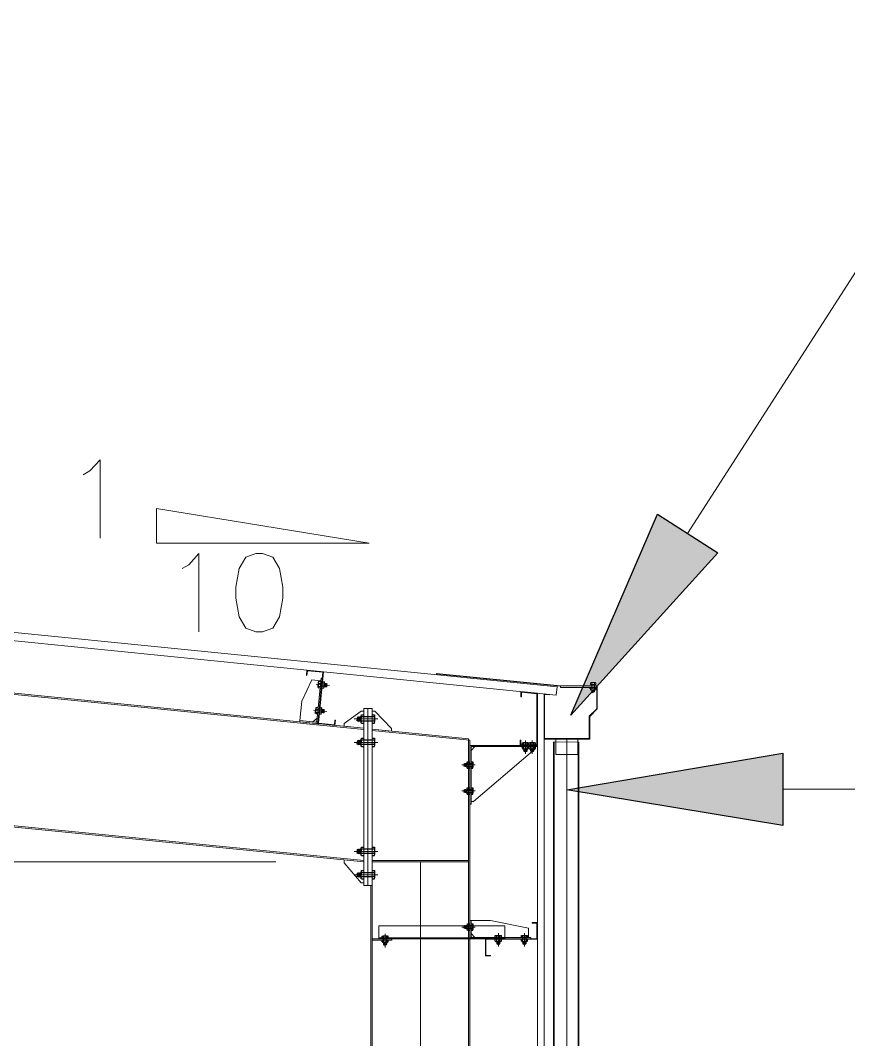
# Model space of a CAD drawing. Header units: millimetres. Extents: x 656141 to 1304589, y -54663 to 110742.
# Drawn here: x 1169844.84 to 1169849.79, y -13892.92 to -13886.83 of the extents above; entities that cross this region are included whole.
import ezdxf

# ---------------------------------------------------------------- set-up
doc = ezdxf.new("R2010")
doc.units = ezdxf.units.MM
doc.header["$LTSCALE"] = 0.35
doc.header["$MEASUREMENT"] = 0
doc.linetypes.add('CONTIN', pattern=[0, 0, 0])
doc.layers.get('0').update_dxf_attribs({"linetype": 'CONTIN'})

msp = doc.modelspace()

# ---------------------------------------------------------------- hatches: boundary and pattern name
for points in [[(1169849.0114, -13890.0091), (1169848.1334, -13890.9787), (1169848.6495, -13889.7767)], [(1169849.3997, -13891.6358), (1169848.1089, -13891.4243), (1169849.3985, -13891.2057)]]:
    msp.add_hatch(color=3).paths.add_polyline_path(points)

# ---------------------------------------------------------------- linework, layer by layer
at = {"color": 5, "linetype": 'Continuous', "lineweight": 5}
for p, q in [((1169808.2556, -13886.8288), (1169848.0503, -13890.8082)), ((1169808.2946, -13886.8828), (1169848.0453, -13890.8578)), ((1169847.9335, -13895.6796), (1169847.9335, -13890.8466)), ((1169847.9724, -13895.62), (1169847.9724, -13890.8505))]:
    msp.add_line(p, q, dxfattribs=at)
at = {"color": 3, "linetype": 'Continuous', "lineweight": 5}
for p, q in [((1169848.8304, -13889.8929), (1169850.6655, -13887.0342)), ((1169849.3991, -13891.4207), (1169868.0036, -13891.3684)), ((1169846.3707, -13891.854), (1169839.9558, -13891.8538))]:
    msp.add_line(p, q, dxfattribs=at)
at = {"color": 1, "linetype": 'Continuous', "lineweight": 5}
for p, q in [((1169809.4277, -13888.1097), (1169846.896, -13891.8462)), ((1169835.603, -13889.9344), (1169846.5569, -13891.0298)), ((1169846.5531, -13891.0294), (1169846.896, -13891.0637)), ((1169846.9458, -13891.1184), (1169846.9458, -13902.8813)), ((1169846.9459, -13891.0687), (1169847.5286, -13891.127)), ((1169847.5208, -13891.1184), (1169847.5208, -13902.8813)), ((1169848.0439, -13891.1171), (1169848.0439, -13891.2133)), ((1169848.1738, -13891.2133), (1169848.1738, -13891.1203)), ((1169848.0286, -13891.138), (1169848.0286, -13892.5988)), ((1169848.1813, -13891.1381), (1169848.0364, -13891.138)), ((1169848.1813, -13891.1381), (1169848.1813, -13892.5988)), ((1169848.1738, -13891.2133), (1169848.0439, -13891.2133)), ((1169846.9459, -13891.8462), (1169847.5208, -13891.8462)), ((1169848.0286, -13892.5988), (1169848.0286, -13897.7265)), ((1169848.1813, -13892.5988), (1169848.1813, -13897.7265))]:
    msp.add_line(p, q, dxfattribs=at)
at = {"color": 7, "linetype": 'Continuous', "lineweight": 5}
for p, q in [((1169809.4277, -13888.1175), (1169846.896, -13891.854)), ((1169835.6081, -13889.9271), (1169846.5539, -13891.0217)), ((1169846.6238, -13891.0365), (1169846.6556, -13890.7189)), ((1169848.0453, -13890.8578), (1169848.0503, -13890.8082)), ((1169848.2495, -13890.7849), (1169848.2577, -13890.7835)), ((1169848.2495, -13890.7944), (1169848.2495, -13890.7849)), ((1169848.2495, -13890.7944), (1169848.2822, -13890.7944)), ((1169848.2495, -13890.8263), (1169848.2495, -13890.8168)), ((1169848.2536, -13890.7835), (1169848.2781, -13890.7835)), ((1169848.2577, -13890.7849), (1169848.274, -13890.7835)), ((1169848.2577, -13890.8263), (1169848.2577, -13890.7849)), ((1169848.274, -13890.7849), (1169848.2822, -13890.7835)), ((1169848.274, -13890.8263), (1169848.274, -13890.7849)), ((1169848.2822, -13890.7944), (1169848.2822, -13890.7849)), ((1169848.2822, -13890.8263), (1169848.2822, -13890.8168)), ((1169848.2495, -13890.8277), (1169848.2577, -13890.8263)), ((1169848.2536, -13890.8277), (1169848.2781, -13890.8277)), ((1169848.2577, -13890.8277), (1169848.274, -13890.8263)), ((1169848.2577, -13890.8313), (1169848.2677, -13890.8277)), ((1169848.2577, -13890.8284), (1169848.2598, -13890.8277)), ((1169848.2577, -13890.8294), (1169848.259, -13890.8284)), ((1169848.2577, -13890.8343), (1169848.2727, -13890.8287)), ((1169848.2577, -13890.8313), (1169848.259, -13890.8294)), ((1169848.2577, -13890.8323), (1169848.259, -13890.8313)), ((1169848.2577, -13890.8371), (1169848.2727, -13890.8316)), ((1169848.2577, -13890.8343), (1169848.259, -13890.8323)), ((1169848.2577, -13890.8352), (1169848.259, -13890.8343)), ((1169848.2577, -13890.84), (1169848.2727, -13890.8345)), ((1169848.2577, -13890.8371), (1169848.259, -13890.8352)), ((1169848.2577, -13890.8381), (1169848.259, -13890.8371)), ((1169848.2577, -13890.843), (1169848.2727, -13890.8374)), ((1169848.2577, -13890.84), (1169848.259, -13890.8381)), ((1169848.2577, -13890.841), (1169848.259, -13890.84)), ((1169848.2577, -13890.843), (1169848.259, -13890.841)), ((1169848.2577, -13890.8439), (1169848.259, -13890.843)), ((1169848.259, -13890.8323), (1169848.2716, -13890.8277)), ((1169848.259, -13890.8294), (1169848.2637, -13890.8277)), ((1169848.259, -13890.8352), (1169848.274, -13890.8296)), ((1169848.259, -13890.8381), (1169848.274, -13890.8326)), ((1169848.259, -13890.841), (1169848.274, -13890.8355)), ((1169848.259, -13890.8439), (1169848.274, -13890.8383)), ((1169848.2727, -13890.8287), (1169848.2734, -13890.8277)), ((1169848.2727, -13890.8296), (1169848.274, -13890.8287)), ((1169848.2727, -13890.8316), (1169848.274, -13890.8296)), ((1169848.2727, -13890.8326), (1169848.274, -13890.8316)), ((1169848.2727, -13890.8345), (1169848.274, -13890.8326)), ((1169848.2727, -13890.8355), (1169848.274, -13890.8345)), ((1169848.2727, -13890.8374), (1169848.274, -13890.8355)), ((1169848.2727, -13890.8383), (1169848.274, -13890.8374)), ((1169848.274, -13890.8277), (1169848.2822, -13890.8263)), ((1169846.896, -13890.9374), (1169846.9459, -13890.9374)), ((1169846.7791, -13891.0286), (1169846.8805, -13890.953)), ((1169846.8805, -13890.953), (1169846.896, -13890.953)), ((1169846.896, -13891.0253), (1169846.896, -13890.9755)), ((1169846.9458, -13891.0253), (1169846.9458, -13890.9755)), ((1169846.9459, -13890.953), (1169846.9614, -13890.953)), ((1169847.0622, -13891.0569), (1169846.9614, -13890.953)), ((1169846.5539, -13891.0217), (1169846.896, -13891.0559)), ((1169846.7791, -13891.0442), (1169846.7791, -13891.0286)), ((1169846.8959, -13891.0559), (1169846.7791, -13891.0442)), ((1169846.9459, -13891.0608), (1169847.0622, -13891.0725)), ((1169846.9459, -13891.0609), (1169847.5208, -13891.1184)), ((1169847.0622, -13891.0725), (1169847.0622, -13891.0569)), ((1169846.896, -13891.1655), (1169846.896, -13891.1156)), ((1169846.9458, -13891.1655), (1169846.9458, -13891.1156)), ((1169847.5286, -13891.127), (1169847.5286, -13902.8813)), ((1169846.8959, -13891.816), (1169846.8959, -13891.7662)), ((1169846.9458, -13891.816), (1169846.9458, -13891.7662)), ((1169846.7792, -13891.86), (1169846.7792, -13891.8423)), ((1169846.7792, -13891.86), (1169846.8805, -13891.9787)), ((1169846.8959, -13891.9562), (1169846.8959, -13891.9064)), ((1169846.9457, -13891.9562), (1169846.9458, -13891.9064)), ((1169846.9459, -13891.854), (1169847.5208, -13891.854)), ((1169846.8805, -13891.9787), (1169846.896, -13891.9787)), ((1169846.8805, -13891.9787), (1169846.896, -13891.9787)), ((1169846.896, -13891.9943), (1169846.9459, -13891.9943)), ((1169846.896, -13891.9943), (1169846.9459, -13891.9943)), ((1169846.9381, -13891.9943), (1169846.9381, -13902.8813))]:
    msp.add_line(p, q, dxfattribs=at)
at = {"color": 2, "linetype": 'Continuous', "lineweight": 9}
for p, q in [((1169848.071, -13890.8049), (1169847.3272, -13890.7305)), ((1169848.071, -13890.803), (1169847.3274, -13890.7286)), ((1169848.071, -13890.8136), (1169848.071, -13890.8026)), ((1169848.2905, -13890.8027), (1169848.071, -13890.8027)), ((1169848.2905, -13890.8136), (1169848.071, -13890.8136)), ((1169848.2905, -13890.8136), (1169848.2905, -13890.8027))]:
    msp.add_line(p, q, dxfattribs=at)
at = {"color": 254, "linetype": 'Continuous', "lineweight": 9, "true_color": 0xdcdcdc}
for p, q in [((1169846.6913, -13890.8007), (1169846.6117, -13890.7927)), ((1169846.6758, -13890.9556), (1169846.5962, -13890.9477)), ((1169846.8377, -13891.0004), (1169846.9798, -13891.0004)), ((1169846.8377, -13891.1405), (1169846.9797, -13891.1406)), ((1169847.8618, -13891.2096), (1169847.8618, -13891.1288)), ((1169847.9023, -13891.2096), (1169847.9023, -13891.1288)), ((1169847.4812, -13891.2749), (1169847.562, -13891.2749)), ((1169847.4812, -13891.4306), (1169847.562, -13891.4306)), ((1169846.8376, -13891.7911), (1169846.9797, -13891.7911)), ((1169846.8376, -13891.9313), (1169846.9797, -13891.9313)), ((1169847.4817, -13892.243), (1169847.5618, -13892.243)), ((1169847.0237, -13892.3646), (1169847.0237, -13892.283)), ((1169847.6999, -13892.3599), (1169847.6999, -13892.2799)), ((1169847.8556, -13892.3599), (1169847.8556, -13892.2799))]:
    msp.add_line(p, q, dxfattribs=at)
at = {"color": 7, "linetype": 'Continuous', "lineweight": 25}
for p, q in [((1169846.6232, -13890.8079), (1169846.626, -13890.7801)), ((1169846.6232, -13890.8127), (1169846.6252, -13890.8035)), ((1169846.6243, -13890.8138), (1169846.6351, -13890.8127)), ((1169846.6246, -13890.8035), (1169846.6271, -13890.7849)), ((1169846.6252, -13890.8067), (1169846.6577, -13890.8035)), ((1169846.626, -13890.7849), (1169846.628, -13890.7756)), ((1169846.6271, -13890.7881), (1169846.6596, -13890.7849)), ((1169846.628, -13890.7766), (1169846.6388, -13890.7756)), ((1169846.6459, -13890.816), (1169846.6568, -13890.8149)), ((1169846.6497, -13890.7788), (1169846.6605, -13890.7777)), ((1169846.6568, -13890.816), (1169846.6588, -13890.8067)), ((1169846.6577, -13890.8067), (1169846.6602, -13890.7881)), ((1169846.6588, -13890.8115), (1169846.6616, -13890.7836)), ((1169846.6593, -13890.807), (1169846.6602, -13890.8068)), ((1169846.6595, -13890.807), (1169846.6602, -13890.8044)), ((1169846.6596, -13890.7881), (1169846.6616, -13890.7788)), ((1169846.66, -13890.8055), (1169846.6614, -13890.7999)), ((1169846.6602, -13890.807), (1169846.6614, -13890.8055)), ((1169846.6604, -13890.8073), (1169846.6635, -13890.7955)), ((1169846.6609, -13890.8058), (1169846.6647, -13890.791)), ((1169846.6611, -13890.7899), (1169846.6622, -13890.789)), ((1169846.6614, -13890.8073), (1169846.6635, -13890.8055)), ((1169846.6622, -13890.7899), (1169846.6634, -13890.7885)), ((1169846.6622, -13890.8076), (1169846.6668, -13890.7899)), ((1169846.6634, -13890.8062), (1169846.668, -13890.7885)), ((1169846.6634, -13890.7903), (1169846.6655, -13890.7885)), ((1169846.6635, -13890.8073), (1169846.6647, -13890.8058)), ((1169846.6647, -13890.8076), (1169846.6668, -13890.8058)), ((1169846.6655, -13890.7903), (1169846.6667, -13890.7888)), ((1169846.6655, -13890.8079), (1169846.6701, -13890.7903)), ((1169846.6667, -13890.8065), (1169846.6713, -13890.7888)), ((1169846.6667, -13890.7906), (1169846.6688, -13890.7888)), ((1169846.6668, -13890.8076), (1169846.668, -13890.8062)), ((1169846.668, -13890.8079), (1169846.6701, -13890.8062)), ((1169846.6688, -13890.7906), (1169846.67, -13890.7891)), ((1169846.6688, -13890.8083), (1169846.6734, -13890.7906)), ((1169846.67, -13890.8068), (1169846.6746, -13890.7891)), ((1169846.67, -13890.7909), (1169846.6721, -13890.7891)), ((1169846.6701, -13890.8079), (1169846.6713, -13890.8065)), ((1169846.6713, -13890.8083), (1169846.6734, -13890.8065)), ((1169846.6721, -13890.7909), (1169846.6734, -13890.7895)), ((1169846.6721, -13890.8016), (1169846.6749, -13890.7909)), ((1169846.6734, -13890.7964), (1169846.6751, -13890.7895)), ((1169846.6734, -13890.7912), (1169846.6754, -13890.7895)), ((1169846.6734, -13890.8083), (1169846.6746, -13890.8068)), ((1169846.6746, -13890.8068), (1169846.6754, -13890.7912)), ((1169846.6746, -13890.8068), (1169846.677, -13890.7992)), ((1169846.6754, -13890.7992), (1169846.677, -13890.7912)), ((1169846.6077, -13890.9629), (1169846.6105, -13890.935)), ((1169846.6091, -13890.9584), (1169846.6116, -13890.9398)), ((1169846.6105, -13890.9398), (1169846.6125, -13890.9305)), ((1169846.6116, -13890.943), (1169846.6441, -13890.9398)), ((1169846.6125, -13890.9316), (1169846.6234, -13890.9305)), ((1169846.6342, -13890.9338), (1169846.645, -13890.9327)), ((1169846.6433, -13890.9664), (1169846.6461, -13890.9386)), ((1169846.6441, -13890.943), (1169846.6461, -13890.9338)), ((1169846.6077, -13890.9677), (1169846.6097, -13890.9584)), ((1169846.6088, -13890.9688), (1169846.6197, -13890.9677)), ((1169846.6097, -13890.9616), (1169846.6422, -13890.9584)), ((1169846.6304, -13890.971), (1169846.6413, -13890.9699)), ((1169846.6413, -13890.971), (1169846.6433, -13890.9616)), ((1169846.6422, -13890.9616), (1169846.6447, -13890.943)), ((1169846.6438, -13890.9619), (1169846.6447, -13890.9618)), ((1169846.644, -13890.9619), (1169846.6447, -13890.9593)), ((1169846.6445, -13890.9604), (1169846.6459, -13890.9549)), ((1169846.6447, -13890.9619), (1169846.6459, -13890.9604)), ((1169846.6449, -13890.9622), (1169846.648, -13890.9504)), ((1169846.6454, -13890.9608), (1169846.6492, -13890.946)), ((1169846.6456, -13890.9449), (1169846.6467, -13890.9439)), ((1169846.6459, -13890.9622), (1169846.648, -13890.9604)), ((1169846.6467, -13890.9449), (1169846.6479, -13890.9434)), ((1169846.6467, -13890.9626), (1169846.6513, -13890.9449)), ((1169846.6479, -13890.9611), (1169846.6525, -13890.9434)), ((1169846.6479, -13890.9452), (1169846.65, -13890.9434)), ((1169846.648, -13890.9622), (1169846.6492, -13890.9608)), ((1169846.6492, -13890.9626), (1169846.6513, -13890.9608)), ((1169846.65, -13890.9452), (1169846.6512, -13890.9438)), ((1169846.65, -13890.9629), (1169846.6546, -13890.9452)), ((1169846.6512, -13890.9614), (1169846.6558, -13890.9438)), ((1169846.6512, -13890.9456), (1169846.6533, -13890.9438)), ((1169846.6513, -13890.9626), (1169846.6525, -13890.9611)), ((1169846.6525, -13890.9629), (1169846.6546, -13890.9611)), ((1169846.6533, -13890.9456), (1169846.6545, -13890.9441)), ((1169846.6533, -13890.9632), (1169846.6579, -13890.9456)), ((1169846.6545, -13890.9618), (1169846.6591, -13890.9441)), ((1169846.6545, -13890.9459), (1169846.6566, -13890.9441)), ((1169846.6546, -13890.9629), (1169846.6558, -13890.9614)), ((1169846.6558, -13890.9632), (1169846.6579, -13890.9614)), ((1169846.6566, -13890.9459), (1169846.6578, -13890.9444)), ((1169846.6566, -13890.9566), (1169846.6594, -13890.9459)), ((1169846.6578, -13890.9514), (1169846.6597, -13890.9444)), ((1169846.6578, -13890.9462), (1169846.6599, -13890.9444)), ((1169846.6579, -13890.9632), (1169846.6591, -13890.9618)), ((1169846.6591, -13890.9618), (1169846.6599, -13890.9462)), ((1169846.6591, -13890.9618), (1169846.6615, -13890.9542)), ((1169846.6599, -13890.9542), (1169846.6615, -13890.9462)), ((1169846.8569, -13891.0004), (1169846.8601, -13890.99)), ((1169846.8569, -13891.0108), (1169846.859, -13891.0004)), ((1169846.859, -13891.0108), (1169846.8675, -13890.9879)), ((1169846.859, -13891.0108), (1169846.8601, -13890.99)), ((1169846.8594, -13891.0039), (1169846.8645, -13890.99)), ((1169846.8597, -13890.9969), (1169846.8631, -13890.9879)), ((1169846.8601, -13890.99), (1169846.8631, -13890.9879)), ((1169846.8605, -13891.0129), (1169846.8689, -13890.99)), ((1169846.8631, -13890.99), (1169846.8645, -13890.9879)), ((1169846.8635, -13891.0108), (1169846.8719, -13890.9879)), ((1169846.8645, -13890.99), (1169846.8675, -13890.9879)), ((1169846.8649, -13891.0129), (1169846.8734, -13890.99)), ((1169846.8675, -13890.99), (1169846.8689, -13890.9879)), ((1169846.8679, -13891.0108), (1169846.8763, -13890.9879)), ((1169846.8689, -13890.99), (1169846.8719, -13890.9879)), ((1169846.8694, -13891.0129), (1169846.8778, -13890.99)), ((1169846.8719, -13890.99), (1169846.8734, -13890.9879)), ((1169846.8723, -13891.0108), (1169846.8794, -13890.9916)), ((1169846.8734, -13890.99), (1169846.8763, -13890.9879)), ((1169846.8737, -13891.0129), (1169846.8794, -13890.9976)), ((1169846.8763, -13890.99), (1169846.8778, -13890.9879)), ((1169846.8778, -13890.99), (1169846.8794, -13890.9889)), ((1169846.8794, -13890.9879), (1169846.8815, -13890.9755)), ((1169846.8794, -13891.0191), (1169846.8794, -13890.9817)), ((1169846.8794, -13891.0129), (1169846.8815, -13890.9879)), ((1169846.8815, -13890.9755), (1169846.896, -13890.9755)), ((1169846.9604, -13890.988), (1169846.8815, -13890.9879)), ((1169846.9458, -13890.9755), (1169846.9604, -13890.9755)), ((1169846.9604, -13890.988), (1169846.9624, -13890.9755)), ((1169846.9604, -13891.0129), (1169846.9624, -13890.988)), ((1169846.9624, -13891.0191), (1169846.9624, -13890.9817)), ((1169846.859, -13891.0129), (1169846.8605, -13891.0108)), ((1169846.8605, -13891.0129), (1169846.8635, -13891.0108)), ((1169846.8635, -13891.0129), (1169846.8649, -13891.0108)), ((1169846.8649, -13891.0129), (1169846.8679, -13891.0108)), ((1169846.8679, -13891.0129), (1169846.8694, -13891.0108)), ((1169846.8694, -13891.0129), (1169846.8723, -13891.0108)), ((1169846.8723, -13891.0129), (1169846.8737, -13891.0108)), ((1169846.8737, -13891.0129), (1169846.8768, -13891.0108)), ((1169846.8768, -13891.0108), (1169846.8794, -13891.0036)), ((1169846.8768, -13891.0129), (1169846.8782, -13891.0108)), ((1169846.8782, -13891.0129), (1169846.8794, -13891.0096)), ((1169846.8782, -13891.0129), (1169846.8794, -13891.0129)), ((1169846.8794, -13891.0253), (1169846.8815, -13891.0129)), ((1169846.9604, -13891.0129), (1169846.8815, -13891.0129)), ((1169846.8815, -13891.0253), (1169846.896, -13891.0253)), ((1169846.9458, -13891.0253), (1169846.9604, -13891.0253)), ((1169846.9604, -13891.0253), (1169846.9624, -13891.0129)), ((1169846.8794, -13891.1281), (1169846.8815, -13891.1156)), ((1169846.8794, -13891.1592), (1169846.8794, -13891.1219)), ((1169846.8815, -13891.1156), (1169846.896, -13891.1156)), ((1169846.9458, -13891.1156), (1169846.9604, -13891.1156)), ((1169846.9604, -13891.1281), (1169846.9624, -13891.1156)), ((1169846.9624, -13891.1592), (1169846.9624, -13891.1219)), ((1169846.8569, -13891.1405), (1169846.8601, -13891.1302)), ((1169846.8569, -13891.1509), (1169846.859, -13891.1405)), ((1169846.859, -13891.1509), (1169846.8675, -13891.1281)), ((1169846.859, -13891.1509), (1169846.8601, -13891.1302)), ((1169846.859, -13891.153), (1169846.8605, -13891.1509)), ((1169846.8594, -13891.144), (1169846.8645, -13891.1302)), ((1169846.8597, -13891.1371), (1169846.8631, -13891.1281)), ((1169846.8601, -13891.1302), (1169846.8631, -13891.1281)), ((1169846.8605, -13891.153), (1169846.8689, -13891.1302)), ((1169846.8605, -13891.153), (1169846.8635, -13891.1509)), ((1169846.8631, -13891.1302), (1169846.8645, -13891.1281)), ((1169846.8635, -13891.1509), (1169846.8719, -13891.1281)), ((1169846.8635, -13891.153), (1169846.8649, -13891.1509)), ((1169846.8645, -13891.1302), (1169846.8675, -13891.1281)), ((1169846.8649, -13891.153), (1169846.8734, -13891.1302)), ((1169846.8649, -13891.153), (1169846.8679, -13891.1509)), ((1169846.8675, -13891.1302), (1169846.8689, -13891.1281)), ((1169846.8679, -13891.1509), (1169846.8763, -13891.1281)), ((1169846.8679, -13891.153), (1169846.8693, -13891.1509)), ((1169846.8689, -13891.1302), (1169846.8719, -13891.1281)), ((1169846.8693, -13891.153), (1169846.8778, -13891.1302)), ((1169846.8693, -13891.153), (1169846.8723, -13891.1509)), ((1169846.8719, -13891.1302), (1169846.8734, -13891.1281)), ((1169846.8723, -13891.1509), (1169846.8794, -13891.1318)), ((1169846.8723, -13891.153), (1169846.8737, -13891.1509)), ((1169846.8734, -13891.1302), (1169846.8763, -13891.1281)), ((1169846.8737, -13891.153), (1169846.8794, -13891.1378)), ((1169846.8737, -13891.153), (1169846.8768, -13891.1509)), ((1169846.8763, -13891.1302), (1169846.8778, -13891.1281)), ((1169846.8768, -13891.1509), (1169846.8794, -13891.1437)), ((1169846.8768, -13891.153), (1169846.8782, -13891.1509)), ((1169846.8778, -13891.1302), (1169846.8794, -13891.129)), ((1169846.8782, -13891.153), (1169846.8794, -13891.1497)), ((1169846.8782, -13891.153), (1169846.8794, -13891.153)), ((1169846.8794, -13891.153), (1169846.8815, -13891.1281)), ((1169846.8794, -13891.1655), (1169846.8815, -13891.153)), ((1169846.9604, -13891.1281), (1169846.8815, -13891.1281)), ((1169846.9604, -13891.153), (1169846.8815, -13891.153)), ((1169846.8815, -13891.1655), (1169846.896, -13891.1655)), ((1169846.9458, -13891.1655), (1169846.9604, -13891.1655)), ((1169846.9604, -13891.153), (1169846.9624, -13891.1281)), ((1169846.9604, -13891.1655), (1169846.9624, -13891.153)), ((1169847.8432, -13891.1433), (1169847.8525, -13891.1417)), ((1169847.8432, -13891.1542), (1169847.8432, -13891.1433)), ((1169847.8432, -13891.1768), (1169847.8432, -13891.1659)), ((1169847.8432, -13891.1783), (1169847.8525, -13891.1768)), ((1169847.8478, -13891.1417), (1169847.8759, -13891.1417)), ((1169847.8478, -13891.1783), (1169847.8759, -13891.1783)), ((1169847.8525, -13891.1433), (1169847.8712, -13891.1417)), ((1169847.8525, -13891.1768), (1169847.8525, -13891.1433)), ((1169847.8525, -13891.1783), (1169847.8712, -13891.1768)), ((1169847.8525, -13891.1826), (1169847.8639, -13891.1783)), ((1169847.8525, -13891.1792), (1169847.8525, -13891.1783)), ((1169847.8525, -13891.1792), (1169847.8549, -13891.1783)), ((1169847.8525, -13891.1803), (1169847.854, -13891.1792)), ((1169847.8525, -13891.1859), (1169847.8696, -13891.1796)), ((1169847.8525, -13891.1826), (1169847.854, -13891.1803)), ((1169847.8525, -13891.1836), (1169847.854, -13891.1826)), ((1169847.8525, -13891.1892), (1169847.8696, -13891.1829)), ((1169847.854, -13891.1803), (1169847.8594, -13891.1783)), ((1169847.854, -13891.1836), (1169847.8684, -13891.1783)), ((1169847.854, -13891.187), (1169847.8712, -13891.1806)), ((1169847.8696, -13891.1796), (1169847.8705, -13891.1783)), ((1169847.8696, -13891.1806), (1169847.8712, -13891.1796)), ((1169847.8696, -13891.1829), (1169847.8712, -13891.1806)), ((1169847.8696, -13891.1839), (1169847.8712, -13891.1829)), ((1169847.8712, -13891.1433), (1169847.8805, -13891.1417)), ((1169847.8712, -13891.1768), (1169847.8712, -13891.1433)), ((1169847.8712, -13891.1783), (1169847.8805, -13891.1768)), ((1169847.8805, -13891.1542), (1169847.8805, -13891.1433)), ((1169847.8805, -13891.1768), (1169847.8805, -13891.1659)), ((1169847.8836, -13891.1433), (1169847.893, -13891.1417)), ((1169847.8836, -13891.1542), (1169847.8836, -13891.1433)), ((1169847.8836, -13891.1768), (1169847.8836, -13891.1659)), ((1169847.8836, -13891.1783), (1169847.893, -13891.1768)), ((1169847.8883, -13891.1417), (1169847.9163, -13891.1417)), ((1169847.8883, -13891.1783), (1169847.9163, -13891.1783)), ((1169847.893, -13891.1433), (1169847.9117, -13891.1417)), ((1169847.893, -13891.1768), (1169847.893, -13891.1433)), ((1169847.893, -13891.1783), (1169847.9117, -13891.1768)), ((1169847.893, -13891.1826), (1169847.9044, -13891.1783)), ((1169847.893, -13891.1792), (1169847.893, -13891.1783)), ((1169847.893, -13891.1792), (1169847.8954, -13891.1783)), ((1169847.893, -13891.1803), (1169847.8945, -13891.1792)), ((1169847.893, -13891.1859), (1169847.9101, -13891.1796)), ((1169847.893, -13891.1826), (1169847.8945, -13891.1803)), ((1169847.893, -13891.1836), (1169847.8945, -13891.1826)), ((1169847.893, -13891.1892), (1169847.9101, -13891.1829)), ((1169847.8945, -13891.1803), (1169847.8999, -13891.1783)), ((1169847.8945, -13891.1836), (1169847.9089, -13891.1783)), ((1169847.8945, -13891.187), (1169847.9117, -13891.1806)), ((1169847.9101, -13891.1796), (1169847.911, -13891.1783)), ((1169847.9101, -13891.1806), (1169847.9117, -13891.1796)), ((1169847.9101, -13891.1829), (1169847.9117, -13891.1806)), ((1169847.9101, -13891.1839), (1169847.9117, -13891.1829)), ((1169847.9117, -13891.1433), (1169847.921, -13891.1417)), ((1169847.9117, -13891.1768), (1169847.9117, -13891.1433)), ((1169847.9117, -13891.1783), (1169847.921, -13891.1768)), ((1169847.921, -13891.1542), (1169847.921, -13891.1433)), ((1169847.921, -13891.1768), (1169847.921, -13891.1659)), ((1169847.8525, -13891.1859), (1169847.854, -13891.1836)), ((1169847.8525, -13891.187), (1169847.854, -13891.1859)), ((1169847.8525, -13891.1925), (1169847.8696, -13891.1862)), ((1169847.8525, -13891.1892), (1169847.854, -13891.187)), ((1169847.8525, -13891.1903), (1169847.854, -13891.1892)), ((1169847.8525, -13891.1925), (1169847.854, -13891.1903)), ((1169847.8525, -13891.1936), (1169847.854, -13891.1925)), ((1169847.854, -13891.1903), (1169847.8712, -13891.1839)), ((1169847.854, -13891.1936), (1169847.8712, -13891.1873)), ((1169847.854, -13891.1936), (1169847.8696, -13891.1928)), ((1169847.854, -13891.1952), (1169847.8618, -13891.1936)), ((1169847.8592, -13891.1933), (1169847.8696, -13891.1895)), ((1169847.8618, -13891.1952), (1169847.8696, -13891.1928)), ((1169847.8644, -13891.1931), (1169847.8712, -13891.1906)), ((1169847.8696, -13891.1862), (1169847.8712, -13891.1839)), ((1169847.8696, -13891.1873), (1169847.8712, -13891.1862)), ((1169847.8696, -13891.1895), (1169847.8712, -13891.1873)), ((1169847.8696, -13891.1906), (1169847.8712, -13891.1895)), ((1169847.8696, -13891.1928), (1169847.8712, -13891.1906)), ((1169847.893, -13891.1859), (1169847.8945, -13891.1836)), ((1169847.893, -13891.187), (1169847.8945, -13891.1859)), ((1169847.893, -13891.1925), (1169847.9101, -13891.1862)), ((1169847.893, -13891.1892), (1169847.8945, -13891.187)), ((1169847.893, -13891.1903), (1169847.8945, -13891.1892)), ((1169847.893, -13891.1925), (1169847.8945, -13891.1903)), ((1169847.893, -13891.1936), (1169847.8945, -13891.1925)), ((1169847.8945, -13891.1903), (1169847.9117, -13891.1839)), ((1169847.8945, -13891.1936), (1169847.9117, -13891.1873)), ((1169847.8945, -13891.1936), (1169847.9101, -13891.1928)), ((1169847.8945, -13891.1952), (1169847.9023, -13891.1936)), ((1169847.8997, -13891.1933), (1169847.9101, -13891.1895)), ((1169847.9023, -13891.1952), (1169847.9101, -13891.1928)), ((1169847.9049, -13891.1931), (1169847.9117, -13891.1906)), ((1169847.9101, -13891.1862), (1169847.9117, -13891.1839)), ((1169847.9101, -13891.1873), (1169847.9117, -13891.1862)), ((1169847.9101, -13891.1895), (1169847.9117, -13891.1873)), ((1169847.9101, -13891.1906), (1169847.9117, -13891.1895)), ((1169847.9101, -13891.1928), (1169847.9117, -13891.1906)), ((1169847.4956, -13891.2749), (1169847.4972, -13891.2671)), ((1169847.4956, -13891.2827), (1169847.498, -13891.2749)), ((1169847.4972, -13891.2671), (1169847.4983, -13891.2655)), ((1169847.4972, -13891.2842), (1169847.5035, -13891.2671)), ((1169847.4972, -13891.2827), (1169847.498, -13891.2671)), ((1169847.4974, -13891.2827), (1169847.5013, -13891.2723)), ((1169847.4977, -13891.2842), (1169847.5002, -13891.2775)), ((1169847.498, -13891.2842), (1169847.5002, -13891.2827)), ((1169847.4983, -13891.2827), (1169847.5046, -13891.2655)), ((1169847.4983, -13891.2671), (1169847.5005, -13891.2655)), ((1169847.5002, -13891.2842), (1169847.5013, -13891.2827)), ((1169847.5005, -13891.2671), (1169847.5016, -13891.2655)), ((1169847.5005, -13891.2842), (1169847.5068, -13891.2671)), ((1169847.5013, -13891.2842), (1169847.5035, -13891.2827)), ((1169847.5016, -13891.2827), (1169847.5079, -13891.2655)), ((1169847.5016, -13891.2671), (1169847.5038, -13891.2655)), ((1169847.5035, -13891.2842), (1169847.5046, -13891.2827)), ((1169847.5038, -13891.2671), (1169847.5049, -13891.2655)), ((1169847.5038, -13891.2842), (1169847.5102, -13891.2671)), ((1169847.5046, -13891.2842), (1169847.5068, -13891.2827)), ((1169847.5049, -13891.2827), (1169847.5112, -13891.2655)), ((1169847.5049, -13891.2671), (1169847.5071, -13891.2655)), ((1169847.5068, -13891.2842), (1169847.5079, -13891.2827)), ((1169847.5071, -13891.2671), (1169847.5082, -13891.2655)), ((1169847.5071, -13891.2814), (1169847.5125, -13891.2671)), ((1169847.5079, -13891.2842), (1169847.5102, -13891.2827)), ((1169847.5082, -13891.277), (1169847.5125, -13891.2655)), ((1169847.5082, -13891.2671), (1169847.5104, -13891.2655)), ((1169847.5102, -13891.2842), (1169847.5112, -13891.2827)), ((1169847.5104, -13891.2671), (1169847.5115, -13891.2655)), ((1169847.5104, -13891.2725), (1169847.5125, -13891.2671)), ((1169847.5112, -13891.2835), (1169847.5125, -13891.2827)), ((1169847.5115, -13891.2655), (1169847.5125, -13891.2655)), ((1169847.5115, -13891.268), (1169847.5125, -13891.2655)), ((1169847.5125, -13891.2655), (1169847.514, -13891.2562)), ((1169847.5125, -13891.2889), (1169847.5125, -13891.2609)), ((1169847.5125, -13891.2842), (1169847.514, -13891.2655)), ((1169847.5125, -13891.2936), (1169847.514, -13891.2842)), ((1169847.514, -13891.2562), (1169847.5249, -13891.2562)), ((1169847.514, -13891.2655), (1169847.5475, -13891.2655)), ((1169847.514, -13891.2842), (1169847.5475, -13891.2842)), ((1169847.514, -13891.2936), (1169847.5249, -13891.2936)), ((1169847.5366, -13891.2562), (1169847.5475, -13891.2562)), ((1169847.5366, -13891.2936), (1169847.5475, -13891.2936)), ((1169847.5475, -13891.2655), (1169847.5491, -13891.2562)), ((1169847.5475, -13891.2842), (1169847.5491, -13891.2655)), ((1169847.5475, -13891.2936), (1169847.5491, -13891.2842)), ((1169847.5491, -13891.2889), (1169847.5491, -13891.2609)), ((1169847.4956, -13891.4306), (1169847.4972, -13891.4228)), ((1169847.4972, -13891.4228), (1169847.4983, -13891.4212)), ((1169847.4972, -13891.4399), (1169847.5035, -13891.4228)), ((1169847.4972, -13891.4384), (1169847.498, -13891.4228)), ((1169847.4983, -13891.4384), (1169847.5046, -13891.4212)), ((1169847.4983, -13891.4228), (1169847.5005, -13891.4212)), ((1169847.5005, -13891.4228), (1169847.5016, -13891.4212)), ((1169847.5005, -13891.4399), (1169847.5068, -13891.4228)), ((1169847.5016, -13891.4384), (1169847.5079, -13891.4212)), ((1169847.5016, -13891.4228), (1169847.5038, -13891.4212)), ((1169847.5038, -13891.4228), (1169847.5049, -13891.4212)), ((1169847.5038, -13891.4399), (1169847.5102, -13891.4228)), ((1169847.5049, -13891.4384), (1169847.5112, -13891.4212)), ((1169847.5049, -13891.4228), (1169847.5071, -13891.4212)), ((1169847.5071, -13891.4228), (1169847.5082, -13891.4212)), ((1169847.5071, -13891.4372), (1169847.5125, -13891.4228)), ((1169847.5082, -13891.4327), (1169847.5125, -13891.4212)), ((1169847.5082, -13891.4228), (1169847.5104, -13891.4212)), ((1169847.5104, -13891.4228), (1169847.5115, -13891.4212)), ((1169847.5104, -13891.4282), (1169847.5125, -13891.4228)), ((1169847.5115, -13891.4212), (1169847.5125, -13891.4212)), ((1169847.5115, -13891.4237), (1169847.5125, -13891.4212)), ((1169847.5125, -13891.4212), (1169847.514, -13891.4119)), ((1169847.5125, -13891.4446), (1169847.5125, -13891.4166)), ((1169847.5125, -13891.4399), (1169847.514, -13891.4212)), ((1169847.514, -13891.4119), (1169847.5249, -13891.4119)), ((1169847.514, -13891.4212), (1169847.5475, -13891.4212)), ((1169847.5366, -13891.4119), (1169847.5475, -13891.4119)), ((1169847.5475, -13891.4212), (1169847.5491, -13891.4119)), ((1169847.5475, -13891.4399), (1169847.5491, -13891.4212)), ((1169847.5491, -13891.4446), (1169847.5491, -13891.4166)), ((1169847.4956, -13891.4384), (1169847.498, -13891.4306)), ((1169847.4974, -13891.4384), (1169847.5013, -13891.428)), ((1169847.4977, -13891.4399), (1169847.5002, -13891.4332)), ((1169847.498, -13891.4399), (1169847.5002, -13891.4384)), ((1169847.5002, -13891.4399), (1169847.5013, -13891.4384)), ((1169847.5013, -13891.4399), (1169847.5035, -13891.4384)), ((1169847.5035, -13891.4399), (1169847.5046, -13891.4384)), ((1169847.5046, -13891.4399), (1169847.5068, -13891.4384)), ((1169847.5068, -13891.4399), (1169847.5079, -13891.4384)), ((1169847.5079, -13891.4399), (1169847.5102, -13891.4384)), ((1169847.5102, -13891.4399), (1169847.5112, -13891.4384)), ((1169847.5112, -13891.4392), (1169847.5125, -13891.4384)), ((1169847.5125, -13891.4493), (1169847.514, -13891.4399)), ((1169847.514, -13891.4399), (1169847.5475, -13891.4399)), ((1169847.514, -13891.4493), (1169847.5249, -13891.4493)), ((1169847.5366, -13891.4493), (1169847.5475, -13891.4493)), ((1169847.5475, -13891.4493), (1169847.5491, -13891.4399)), ((1169846.8568, -13891.7911), (1169846.8589, -13891.7808)), ((1169846.8568, -13891.8015), (1169846.86, -13891.7911)), ((1169846.8589, -13891.7808), (1169846.8604, -13891.7787)), ((1169846.8589, -13891.8036), (1169846.8674, -13891.7808)), ((1169846.8589, -13891.8015), (1169846.86, -13891.7808)), ((1169846.8593, -13891.8015), (1169846.8644, -13891.7877)), ((1169846.8604, -13891.8015), (1169846.8688, -13891.7787)), ((1169846.8604, -13891.7808), (1169846.8633, -13891.7787)), ((1169846.8633, -13891.7808), (1169846.8648, -13891.7787)), ((1169846.8633, -13891.8036), (1169846.8718, -13891.7808)), ((1169846.8648, -13891.8015), (1169846.8733, -13891.7787)), ((1169846.8648, -13891.7808), (1169846.8678, -13891.7787)), ((1169846.8678, -13891.7808), (1169846.8692, -13891.7787)), ((1169846.8678, -13891.8036), (1169846.8763, -13891.7808)), ((1169846.8692, -13891.8015), (1169846.8777, -13891.7787)), ((1169846.8692, -13891.7808), (1169846.8722, -13891.7787)), ((1169846.8722, -13891.7808), (1169846.8736, -13891.7787)), ((1169846.8722, -13891.7999), (1169846.8793, -13891.7808)), ((1169846.8736, -13891.7939), (1169846.8793, -13891.7787)), ((1169846.8736, -13891.7808), (1169846.8767, -13891.7787)), ((1169846.8767, -13891.7808), (1169846.8781, -13891.7787)), ((1169846.8767, -13891.7879), (1169846.8793, -13891.7808)), ((1169846.8781, -13891.7787), (1169846.8793, -13891.7787)), ((1169846.8781, -13891.782), (1169846.8793, -13891.7787)), ((1169846.8793, -13891.7787), (1169846.8814, -13891.7662)), ((1169846.8793, -13891.8098), (1169846.8793, -13891.7724)), ((1169846.8793, -13891.8036), (1169846.8814, -13891.7787)), ((1169846.8814, -13891.7662), (1169846.8959, -13891.7662)), ((1169846.9603, -13891.7787), (1169846.8814, -13891.7787)), ((1169846.9458, -13891.7662), (1169846.9603, -13891.7662)), ((1169846.9603, -13891.7787), (1169846.9624, -13891.7662)), ((1169846.9603, -13891.8036), (1169846.9624, -13891.7787)), ((1169846.9624, -13891.8098), (1169846.9624, -13891.7724)), ((1169846.8596, -13891.8036), (1169846.863, -13891.7946)), ((1169846.86, -13891.8036), (1169846.863, -13891.8015)), ((1169846.863, -13891.8036), (1169846.8644, -13891.8015)), ((1169846.8644, -13891.8036), (1169846.8674, -13891.8015)), ((1169846.8674, -13891.8036), (1169846.8688, -13891.8015)), ((1169846.8688, -13891.8036), (1169846.8718, -13891.8015)), ((1169846.8718, -13891.8036), (1169846.8733, -13891.8015)), ((1169846.8733, -13891.8036), (1169846.8763, -13891.8015)), ((1169846.8763, -13891.8036), (1169846.8777, -13891.8015)), ((1169846.8777, -13891.8026), (1169846.8793, -13891.8015)), ((1169846.8793, -13891.816), (1169846.8814, -13891.8036)), ((1169846.9603, -13891.8036), (1169846.8814, -13891.8036)), ((1169846.8814, -13891.816), (1169846.8959, -13891.816)), ((1169846.9458, -13891.816), (1169846.9603, -13891.816)), ((1169846.9603, -13891.816), (1169846.9624, -13891.8036)), ((1169846.8793, -13891.9188), (1169846.8814, -13891.9064)), ((1169846.8793, -13891.9499), (1169846.8793, -13891.9126)), ((1169846.8814, -13891.9064), (1169846.8959, -13891.9064)), ((1169846.9458, -13891.9064), (1169846.9603, -13891.9064)), ((1169846.9603, -13891.9188), (1169846.9623, -13891.9064)), ((1169846.9623, -13891.95), (1169846.9623, -13891.9126)), ((1169846.8568, -13891.9313), (1169846.8589, -13891.9209)), ((1169846.8568, -13891.9417), (1169846.86, -13891.9313)), ((1169846.8589, -13891.9209), (1169846.8604, -13891.9188)), ((1169846.8589, -13891.9437), (1169846.8674, -13891.9209)), ((1169846.8589, -13891.9417), (1169846.86, -13891.9209)), ((1169846.8593, -13891.9417), (1169846.8644, -13891.9278)), ((1169846.8596, -13891.9437), (1169846.863, -13891.9347)), ((1169846.86, -13891.9437), (1169846.863, -13891.9417)), ((1169846.8604, -13891.9417), (1169846.8688, -13891.9188)), ((1169846.8604, -13891.9209), (1169846.8633, -13891.9188)), ((1169846.863, -13891.9437), (1169846.8644, -13891.9417)), ((1169846.8633, -13891.9209), (1169846.8648, -13891.9188)), ((1169846.8633, -13891.9437), (1169846.8718, -13891.9209)), ((1169846.8644, -13891.9437), (1169846.8674, -13891.9417)), ((1169846.8648, -13891.9417), (1169846.8733, -13891.9188)), ((1169846.8648, -13891.9209), (1169846.8678, -13891.9188)), ((1169846.8674, -13891.9437), (1169846.8688, -13891.9417)), ((1169846.8678, -13891.9209), (1169846.8692, -13891.9188)), ((1169846.8678, -13891.9437), (1169846.8762, -13891.9209)), ((1169846.8688, -13891.9437), (1169846.8718, -13891.9417)), ((1169846.8692, -13891.9417), (1169846.8777, -13891.9188)), ((1169846.8692, -13891.9209), (1169846.8722, -13891.9188)), ((1169846.8718, -13891.9437), (1169846.8733, -13891.9417)), ((1169846.8722, -13891.9209), (1169846.8736, -13891.9188)), ((1169846.8722, -13891.94), (1169846.8793, -13891.9209)), ((1169846.8733, -13891.9437), (1169846.8762, -13891.9417)), ((1169846.8736, -13891.9341), (1169846.8793, -13891.9188)), ((1169846.8736, -13891.9209), (1169846.8767, -13891.9188)), ((1169846.8762, -13891.9437), (1169846.8777, -13891.9417)), ((1169846.8767, -13891.9209), (1169846.8781, -13891.9188)), ((1169846.8767, -13891.9281), (1169846.8793, -13891.9209)), ((1169846.8777, -13891.9428), (1169846.8793, -13891.9417)), ((1169846.8781, -13891.9188), (1169846.8793, -13891.9188)), ((1169846.8781, -13891.9221), (1169846.8793, -13891.9188)), ((1169846.8793, -13891.9437), (1169846.8814, -13891.9188)), ((1169846.8793, -13891.9562), (1169846.8814, -13891.9437)), ((1169846.9603, -13891.9188), (1169846.8814, -13891.9188)), ((1169846.9603, -13891.9437), (1169846.8814, -13891.9437)), ((1169846.8814, -13891.9562), (1169846.8959, -13891.9562)), ((1169846.9457, -13891.9562), (1169846.9603, -13891.9562)), ((1169846.9603, -13891.9437), (1169846.9623, -13891.9188)), ((1169846.9603, -13891.9562), (1169846.9623, -13891.9437)), ((1169847.4962, -13892.243), (1169847.4977, -13892.2352)), ((1169847.4962, -13892.2508), (1169847.4986, -13892.243)), ((1169847.4977, -13892.2352), (1169847.4988, -13892.2337)), ((1169847.4977, -13892.2524), (1169847.5041, -13892.2352)), ((1169847.4977, -13892.2508), (1169847.4986, -13892.2352)), ((1169847.498, -13892.2508), (1169847.5019, -13892.2404)), ((1169847.4983, -13892.2524), (1169847.5008, -13892.2456)), ((1169847.4986, -13892.2524), (1169847.5008, -13892.2508)), ((1169847.4988, -13892.2508), (1169847.5052, -13892.2337)), ((1169847.4988, -13892.2352), (1169847.5011, -13892.2337)), ((1169847.5008, -13892.2524), (1169847.5019, -13892.2508)), ((1169847.5011, -13892.2352), (1169847.5022, -13892.2337)), ((1169847.5011, -13892.2524), (1169847.5074, -13892.2352)), ((1169847.5019, -13892.2524), (1169847.5041, -13892.2508)), ((1169847.5022, -13892.2508), (1169847.5085, -13892.2337)), ((1169847.5022, -13892.2352), (1169847.5044, -13892.2337)), ((1169847.5041, -13892.2524), (1169847.5052, -13892.2508)), ((1169847.5044, -13892.2352), (1169847.5055, -13892.2337)), ((1169847.5044, -13892.2524), (1169847.5107, -13892.2352)), ((1169847.5052, -13892.2524), (1169847.5074, -13892.2508)), ((1169847.5055, -13892.2508), (1169847.5118, -13892.2337)), ((1169847.5055, -13892.2352), (1169847.5077, -13892.2337)), ((1169847.5074, -13892.2524), (1169847.5085, -13892.2508)), ((1169847.5077, -13892.2352), (1169847.5088, -13892.2337)), ((1169847.5077, -13892.2496), (1169847.513, -13892.2352)), ((1169847.5085, -13892.2524), (1169847.5107, -13892.2508)), ((1169847.5088, -13892.2451), (1169847.513, -13892.2337)), ((1169847.5088, -13892.2352), (1169847.511, -13892.2337)), ((1169847.5107, -13892.2524), (1169847.5118, -13892.2508)), ((1169847.511, -13892.2352), (1169847.5121, -13892.2337)), ((1169847.511, -13892.2406), (1169847.513, -13892.2352)), ((1169847.5118, -13892.2516), (1169847.513, -13892.2508)), ((1169847.5121, -13892.2337), (1169847.513, -13892.2337)), ((1169847.5121, -13892.2361), (1169847.513, -13892.2337)), ((1169847.513, -13892.2337), (1169847.5146, -13892.2243)), ((1169847.513, -13892.257), (1169847.513, -13892.229)), ((1169847.513, -13892.2524), (1169847.5146, -13892.2337)), ((1169847.513, -13892.2617), (1169847.5146, -13892.2524)), ((1169847.5146, -13892.2243), (1169847.5255, -13892.2243)), ((1169847.5146, -13892.2337), (1169847.5473, -13892.2337)), ((1169847.5146, -13892.2524), (1169847.5473, -13892.2524)), ((1169847.5146, -13892.2617), (1169847.5255, -13892.2617)), ((1169847.5364, -13892.2243), (1169847.5473, -13892.2243)), ((1169847.5364, -13892.2617), (1169847.5473, -13892.2617)), ((1169847.5473, -13892.2337), (1169847.5488, -13892.2243)), ((1169847.5473, -13892.2524), (1169847.5488, -13892.2337)), ((1169847.5473, -13892.2617), (1169847.5488, -13892.2524)), ((1169847.5488, -13892.257), (1169847.5488, -13892.229)), ((1169847.005, -13892.2975), (1169847.0143, -13892.296)), ((1169847.005, -13892.3084), (1169847.005, -13892.2975)), ((1169847.005, -13892.3318), (1169847.005, -13892.3209)), ((1169847.005, -13892.3333), (1169847.0143, -13892.3318)), ((1169847.0097, -13892.296), (1169847.0377, -13892.296)), ((1169847.0097, -13892.3333), (1169847.0377, -13892.3333)), ((1169847.0143, -13892.2975), (1169847.033, -13892.296)), ((1169847.0143, -13892.3318), (1169847.0143, -13892.2975)), ((1169847.0143, -13892.3333), (1169847.033, -13892.3318)), ((1169847.0143, -13892.3375), (1169847.0258, -13892.3333)), ((1169847.0143, -13892.3342), (1169847.0143, -13892.3333)), ((1169847.0143, -13892.3342), (1169847.0168, -13892.3333)), ((1169847.0143, -13892.3353), (1169847.0159, -13892.3342)), ((1169847.0143, -13892.3409), (1169847.0315, -13892.3345)), ((1169847.0143, -13892.3375), (1169847.0159, -13892.3353)), ((1169847.0143, -13892.3386), (1169847.0159, -13892.3375)), ((1169847.0143, -13892.3442), (1169847.0315, -13892.3379)), ((1169847.0143, -13892.3409), (1169847.0159, -13892.3386)), ((1169847.0159, -13892.3353), (1169847.0213, -13892.3333)), ((1169847.0159, -13892.3386), (1169847.0303, -13892.3333)), ((1169847.0159, -13892.342), (1169847.033, -13892.3356)), ((1169847.0159, -13892.3453), (1169847.033, -13892.3389)), ((1169847.0315, -13892.3345), (1169847.0323, -13892.3333)), ((1169847.0315, -13892.3356), (1169847.033, -13892.3345)), ((1169847.0315, -13892.3379), (1169847.033, -13892.3356)), ((1169847.0315, -13892.3389), (1169847.033, -13892.3379)), ((1169847.0315, -13892.3412), (1169847.033, -13892.3389)), ((1169847.033, -13892.2975), (1169847.0424, -13892.296)), ((1169847.033, -13892.3318), (1169847.033, -13892.2975)), ((1169847.033, -13892.3333), (1169847.0424, -13892.3318)), ((1169847.0424, -13892.3084), (1169847.0424, -13892.2975)), ((1169847.0424, -13892.3318), (1169847.0424, -13892.3209)), ((1169847.6812, -13892.2944), (1169847.6905, -13892.2928)), ((1169847.6812, -13892.3053), (1169847.6812, -13892.2944)), ((1169847.6812, -13892.3271), (1169847.6812, -13892.3162)), ((1169847.6812, -13892.3286), (1169847.6905, -13892.3271)), ((1169847.6858, -13892.2928), (1169847.7139, -13892.2928)), ((1169847.6858, -13892.3286), (1169847.7139, -13892.3286)), ((1169847.6905, -13892.2944), (1169847.7092, -13892.2928)), ((1169847.6905, -13892.3271), (1169847.6905, -13892.2944)), ((1169847.6905, -13892.3286), (1169847.7092, -13892.3271)), ((1169847.6905, -13892.3329), (1169847.702, -13892.3286)), ((1169847.6905, -13892.3295), (1169847.6905, -13892.3286)), ((1169847.6905, -13892.3295), (1169847.693, -13892.3286)), ((1169847.6905, -13892.3306), (1169847.6921, -13892.3295)), ((1169847.6905, -13892.3362), (1169847.7077, -13892.3298)), ((1169847.6905, -13892.3329), (1169847.6921, -13892.3306)), ((1169847.6905, -13892.3339), (1169847.6921, -13892.3329)), ((1169847.6905, -13892.3395), (1169847.7077, -13892.3331)), ((1169847.6905, -13892.3362), (1169847.6921, -13892.3339)), ((1169847.6905, -13892.3372), (1169847.6921, -13892.3362)), ((1169847.6905, -13892.3428), (1169847.7077, -13892.3365)), ((1169847.6905, -13892.3395), (1169847.6921, -13892.3372)), ((1169847.6905, -13892.3406), (1169847.6921, -13892.3395)), ((1169847.6921, -13892.3306), (1169847.6975, -13892.3286)), ((1169847.6921, -13892.3339), (1169847.7064, -13892.3286)), ((1169847.6921, -13892.3372), (1169847.7092, -13892.3309)), ((1169847.6921, -13892.3406), (1169847.7092, -13892.3342)), ((1169847.6921, -13892.3439), (1169847.7092, -13892.3375)), ((1169847.7077, -13892.3298), (1169847.7085, -13892.3286)), ((1169847.7077, -13892.3309), (1169847.7092, -13892.3298)), ((1169847.7077, -13892.3331), (1169847.7092, -13892.3309)), ((1169847.7077, -13892.3342), (1169847.7092, -13892.3331)), ((1169847.7077, -13892.3365), (1169847.7092, -13892.3342)), ((1169847.7077, -13892.3375), (1169847.7092, -13892.3365)), ((1169847.7077, -13892.3398), (1169847.7092, -13892.3375)), ((1169847.7092, -13892.2944), (1169847.7185, -13892.2928)), ((1169847.7092, -13892.3271), (1169847.7092, -13892.2944)), ((1169847.7092, -13892.3286), (1169847.7185, -13892.3271)), ((1169847.7185, -13892.3053), (1169847.7185, -13892.2944)), ((1169847.7185, -13892.3271), (1169847.7185, -13892.3162)), ((1169847.8369, -13892.2944), (1169847.8463, -13892.2928)), ((1169847.8369, -13892.3053), (1169847.8369, -13892.2944)), ((1169847.8369, -13892.3271), (1169847.8369, -13892.3162)), ((1169847.8369, -13892.3286), (1169847.8463, -13892.3271)), ((1169847.8416, -13892.2928), (1169847.8696, -13892.2928)), ((1169847.8416, -13892.3286), (1169847.8696, -13892.3286)), ((1169847.8463, -13892.2944), (1169847.8649, -13892.2928)), ((1169847.8463, -13892.3271), (1169847.8463, -13892.2944)), ((1169847.8463, -13892.3286), (1169847.8649, -13892.3271)), ((1169847.8463, -13892.3329), (1169847.8577, -13892.3286)), ((1169847.8463, -13892.3295), (1169847.8463, -13892.3286)), ((1169847.8463, -13892.3295), (1169847.8487, -13892.3286)), ((1169847.8463, -13892.3306), (1169847.8478, -13892.3295)), ((1169847.8463, -13892.3362), (1169847.8634, -13892.3298)), ((1169847.8463, -13892.3329), (1169847.8478, -13892.3306)), ((1169847.8463, -13892.3339), (1169847.8478, -13892.3329)), ((1169847.8463, -13892.3395), (1169847.8634, -13892.3331)), ((1169847.8463, -13892.3362), (1169847.8478, -13892.3339)), ((1169847.8463, -13892.3372), (1169847.8478, -13892.3362)), ((1169847.8463, -13892.3428), (1169847.8634, -13892.3365)), ((1169847.8463, -13892.3395), (1169847.8478, -13892.3372)), ((1169847.8463, -13892.3406), (1169847.8478, -13892.3395)), ((1169847.8478, -13892.3306), (1169847.8532, -13892.3286)), ((1169847.8478, -13892.3339), (1169847.8622, -13892.3286)), ((1169847.8478, -13892.3372), (1169847.8649, -13892.3309)), ((1169847.8478, -13892.3406), (1169847.8649, -13892.3342)), ((1169847.8478, -13892.3439), (1169847.8649, -13892.3375)), ((1169847.8634, -13892.3298), (1169847.8642, -13892.3286)), ((1169847.8634, -13892.3309), (1169847.8649, -13892.3298)), ((1169847.8634, -13892.3331), (1169847.8649, -13892.3309)), ((1169847.8634, -13892.3342), (1169847.8649, -13892.3331)), ((1169847.8634, -13892.3365), (1169847.8649, -13892.3342)), ((1169847.8634, -13892.3375), (1169847.8649, -13892.3365)), ((1169847.8634, -13892.3398), (1169847.8649, -13892.3375)), ((1169847.8649, -13892.2944), (1169847.8743, -13892.2928)), ((1169847.8649, -13892.3271), (1169847.8649, -13892.2944)), ((1169847.8649, -13892.3286), (1169847.8743, -13892.3271)), ((1169847.8743, -13892.3053), (1169847.8743, -13892.2944)), ((1169847.8743, -13892.3271), (1169847.8743, -13892.3162)), ((1169847.0143, -13892.342), (1169847.0159, -13892.3409)), ((1169847.0143, -13892.3475), (1169847.0315, -13892.3412)), ((1169847.0143, -13892.3442), (1169847.0159, -13892.342)), ((1169847.0143, -13892.3453), (1169847.0159, -13892.3442)), ((1169847.0143, -13892.3475), (1169847.0159, -13892.3453)), ((1169847.0143, -13892.3486), (1169847.0159, -13892.3475)), ((1169847.0159, -13892.3486), (1169847.033, -13892.3422)), ((1169847.0159, -13892.3486), (1169847.0315, -13892.3478)), ((1169847.0159, -13892.3502), (1169847.0237, -13892.3486)), ((1169847.0211, -13892.3483), (1169847.0315, -13892.3445)), ((1169847.0237, -13892.3502), (1169847.0315, -13892.3478)), ((1169847.0263, -13892.3481), (1169847.033, -13892.3456)), ((1169847.0315, -13892.3422), (1169847.033, -13892.3412)), ((1169847.0315, -13892.3445), (1169847.033, -13892.3422)), ((1169847.0315, -13892.3456), (1169847.033, -13892.3445)), ((1169847.0315, -13892.3478), (1169847.033, -13892.3456)), ((1169847.6905, -13892.3428), (1169847.6921, -13892.3406)), ((1169847.6905, -13892.3439), (1169847.6921, -13892.3428)), ((1169847.6921, -13892.3439), (1169847.7077, -13892.3431)), ((1169847.6921, -13892.3455), (1169847.6999, -13892.3439)), ((1169847.6973, -13892.3436), (1169847.7077, -13892.3398)), ((1169847.6999, -13892.3455), (1169847.7077, -13892.3431)), ((1169847.7025, -13892.3434), (1169847.7092, -13892.3409)), ((1169847.7077, -13892.3409), (1169847.7092, -13892.3398)), ((1169847.7077, -13892.3431), (1169847.7092, -13892.3409)), ((1169847.8463, -13892.3428), (1169847.8478, -13892.3406)), ((1169847.8463, -13892.3439), (1169847.8478, -13892.3428)), ((1169847.8478, -13892.3439), (1169847.8634, -13892.3431)), ((1169847.8478, -13892.3455), (1169847.8556, -13892.3439)), ((1169847.853, -13892.3436), (1169847.8634, -13892.3398)), ((1169847.8556, -13892.3455), (1169847.8634, -13892.3431)), ((1169847.8582, -13892.3434), (1169847.8649, -13892.3409)), ((1169847.8634, -13892.3409), (1169847.8649, -13892.3398)), ((1169847.8634, -13892.3431), (1169847.8649, -13892.3409))]:
    msp.add_line(p, q, dxfattribs=at)
at = {"color": 2, "linetype": 'Continuous', "lineweight": 5}
for p, q in [((1169846.896, -13891.9943), (1169846.896, -13890.9374)), ((1169846.9209, -13891.9943), (1169846.9209, -13890.9374)), ((1169846.9459, -13891.9943), (1169846.9459, -13890.9374))]:
    msp.add_line(p, q, dxfattribs=at)
at = {"color": 254, "linetype": 'Continuous', "lineweight": 5, "true_color": 0xdcdcdc}
for p, q in [((1169848.1089, -13891.1171), (1169848.1089, -13892.5988)), ((1169848.1089, -13892.5988), (1169848.1088, -13897.7265))]:
    msp.add_line(p, q, dxfattribs=at)
at = {"color": 142, "linetype": 'Continuous', "lineweight": 5, "true_color": 0x00a5dd}
for p, q in [((1169848.0329, -13891.138), (1169848.0329, -13892.5988)), ((1169848.177, -13891.138), (1169848.177, -13892.5988)), ((1169848.0329, -13892.5988), (1169848.0329, -13897.7265)), ((1169848.177, -13892.5988), (1169848.177, -13897.7265))]:
    msp.add_line(p, q, dxfattribs=at)
at = {"color": 8, "linetype": 'Continuous', "lineweight": 9}
msp.add_line((1169847.2355, -13891.854), (1169847.2355, -13894.8177), dxfattribs=at)
at = {"color": 11, "linetype": 'Continuous', "lineweight": 15}
for p, q in [((1169847.7388, -13892.2352), (1169846.9848, -13892.2352)), ((1169846.9848, -13892.3131), (1169846.9848, -13892.2352)), ((1169847.7388, -13892.3131), (1169847.7388, -13892.2352)), ((1169847.7388, -13892.3084), (1169846.9848, -13892.3084)), ((1169847.7388, -13892.3131), (1169846.9848, -13892.3131))]:
    msp.add_line(p, q, dxfattribs=at)
at = {"color": 2, "linetype": 'Continuous', "lineweight": 5}
for points in [[(1169845.2202, -13889.5417), (1169845.2602, -13889.5194), (1169845.3203, -13889.4527), (1169845.3203, -13889.9199)], [(1169845.811, -13890.1014), (1169845.8511, -13890.0792), (1169845.9111, -13890.0125), (1169845.9111, -13890.4796)]]:
    msp.add_lwpolyline(points, dxfattribs=at)
at = {"color": 7, "linetype": 'Continuous', "lineweight": 9}
msp.add_lwpolyline([(1169845.6575, -13889.744), (1169846.9285, -13889.9514), (1169845.6575, -13889.9514)], close=True, dxfattribs=at)
at = {"color": 3, "linetype": 'Continuous', "lineweight": -2}
for points in [[(1169849.0114, -13890.0091), (1169848.1334, -13890.9787), (1169848.6495, -13889.7767)], [(1169849.3997, -13891.6358), (1169848.1089, -13891.4243), (1169849.3985, -13891.2057)]]:
    msp.add_lwpolyline(points, close=True, dxfattribs=at)
at = {"color": 2, "linetype": 'Continuous', "lineweight": 5}
msp.add_lwpolyline([(1169846.2515, -13890.0125), (1169846.1914, -13890.0347), (1169846.1514, -13890.1014), (1169846.1314, -13890.2127), (1169846.1314, -13890.2794), (1169846.1514, -13890.3906), (1169846.1914, -13890.4574), (1169846.2515, -13890.4796), (1169846.2916, -13890.4796), (1169846.3516, -13890.4574), (1169846.3916, -13890.3906), (1169846.4117, -13890.2794), (1169846.4117, -13890.2127), (1169846.3916, -13890.1014), (1169846.3516, -13890.0347), (1169846.2916, -13890.0125)], close=True, dxfattribs=at)
at = {"color": 2, "linetype": 'Continuous', "lineweight": 15}
for points in [[(1169846.6486, -13890.7573), (1169846.623, -13891.0129), (1169846.6174, -13891.0234), (1169846.606, -13891.0269), (1169846.513, -13891.0176), (1169846.5138, -13891.0098), (1169846.6068, -13891.0191), (1169846.6125, -13891.0174), (1169846.6153, -13891.0122), (1169846.6409, -13890.7565)], [(1169846.5254, -13890.8936), (1169846.5851, -13890.7666), (1169846.6393, -13890.772), (1169846.6169, -13890.9967), (1169846.5913, -13891.0176), (1169846.5138, -13891.0098)], [(1169847.5364, -13891.1659), (1169847.9335, -13891.1659), (1169847.9335, -13891.1581), (1169847.5286, -13891.1581), (1169847.5286, -13891.5084), (1169847.5364, -13891.5084)], [(1169847.9179, -13891.1659), (1169847.9179, -13891.1814), (1169847.5519, -13891.4929), (1169847.5364, -13891.4929), (1169847.5364, -13891.1892), (1169847.5597, -13891.1659)], [(1169847.8945, -13892.3131), (1169847.5441, -13892.3131), (1169847.5331, -13892.3085), (1169847.5286, -13892.2975), (1169847.5286, -13892.2041), (1169847.5364, -13892.2041), (1169847.5364, -13892.2975), (1169847.5386, -13892.303), (1169847.5441, -13892.3053), (1169847.8945, -13892.3053)], [(1169847.6531, -13892.2041), (1169847.879, -13892.2508), (1169847.879, -13892.3053), (1169847.5597, -13892.3053), (1169847.5364, -13892.2819), (1169847.5364, -13892.2041)]]:
    msp.add_lwpolyline(points, close=True, dxfattribs=at)
at = {"color": 1, "linetype": 'Continuous', "lineweight": 15}
for points in [[(1169846.5564, -13890.7402), (1169846.5592, -13890.7123), (1169846.6522, -13890.7216), (1169846.6215, -13891.0284), (1169846.7238, -13891.0387), (1169846.7269, -13891.0077), (1169846.7238, -13891.0074), (1169846.721, -13891.0353), (1169846.6249, -13891.0256), (1169846.6556, -13890.7189), (1169846.5564, -13890.7089), (1169846.5533, -13890.7399)], [(1169847.8307, -13891.127), (1169847.8346, -13891.127), (1169847.8346, -13891.1542), (1169847.9296, -13891.1542), (1169847.9296, -13890.8502), (1169847.8382, -13890.841), (1169847.8382, -13890.8679), (1169847.8343, -13890.8679), (1169847.8343, -13890.8367), (1169847.9335, -13890.8466), (1169847.9335, -13891.1581), (1169847.8307, -13891.1581)], [(1169847.9023, -13892.2196), (1169847.9304, -13892.2196), (1169847.9304, -13892.3131), (1169847.622, -13892.3131), (1169847.622, -13892.4159), (1169847.6531, -13892.4159), (1169847.6531, -13892.4127), (1169847.6251, -13892.4127), (1169847.6251, -13892.3162), (1169847.9335, -13892.3162), (1169847.9335, -13892.2165), (1169847.9023, -13892.2165)]]:
    msp.add_lwpolyline(points, close=True, dxfattribs=at)
at = {"color": 1, "linetype": 'Continuous', "lineweight": 5}
for points in [[(1169848.2426, -13890.8136), (1169848.2902, -13890.8136), (1169848.2902, -13890.9405), (1169848.2453, -13890.9854), (1169848.2453, -13891.1203), (1169847.9724, -13891.1203), (1169847.9724, -13890.8505), (1169848.004, -13890.8537)], [(1169848.2426, -13890.8168), (1169848.287, -13890.8168), (1169848.287, -13890.9392), (1169848.2421, -13890.9841), (1169848.2421, -13891.1171), (1169847.9756, -13891.1171), (1169847.9756, -13890.854), (1169848.0037, -13890.8568)]]:
    msp.add_lwpolyline(points, dxfattribs=at)
at = {"color": 7, "linetype": 'Continuous', "lineweight": 5}
msp.add_lwpolyline([(1169847.0626, -13892.3209), (1169846.9458, -13892.3209), (1169846.9458, -13892.3131), (1169847.0626, -13892.3131)], close=True, dxfattribs=at)

doc.saveas('drawing.dxf')
